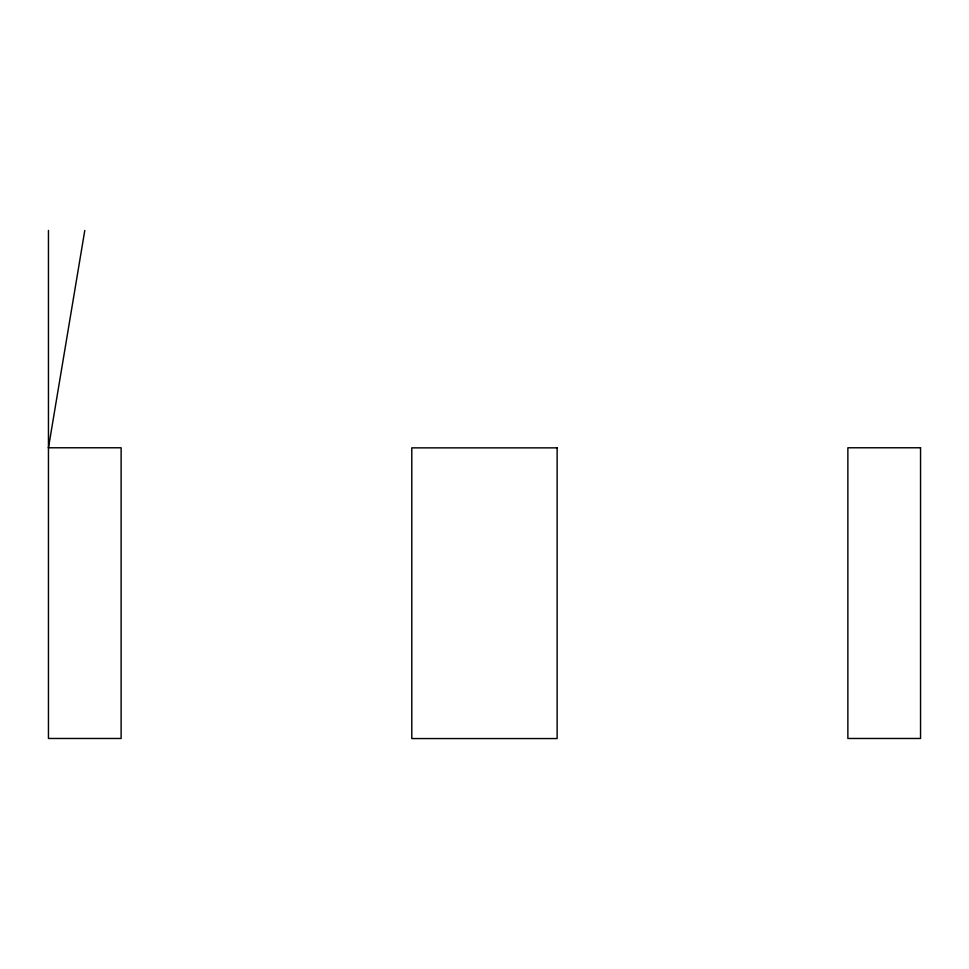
<?xml version="1.0" encoding="UTF-8"?>
<svg xmlns="http://www.w3.org/2000/svg" width="969" height="969" viewBox="0 0 969 969"><rect width="100%" height="100%" fill="white"/><g stroke="black" fill="none" stroke-linecap="round" stroke-linejoin="round"><path stroke-width="1.45" d="M48.45 447.86L84.787 230.44M48.45 447.775L121.125 447.775L121.125 738.475L48.45 738.475L48.45 230.44M920.55 447.775L847.875 447.775L847.875 738.475L920.55 738.475L920.55 447.775M557.139 447.86L411.789 447.86L411.789 738.56L557.139 738.56L557.139 447.86"/></g></svg>
